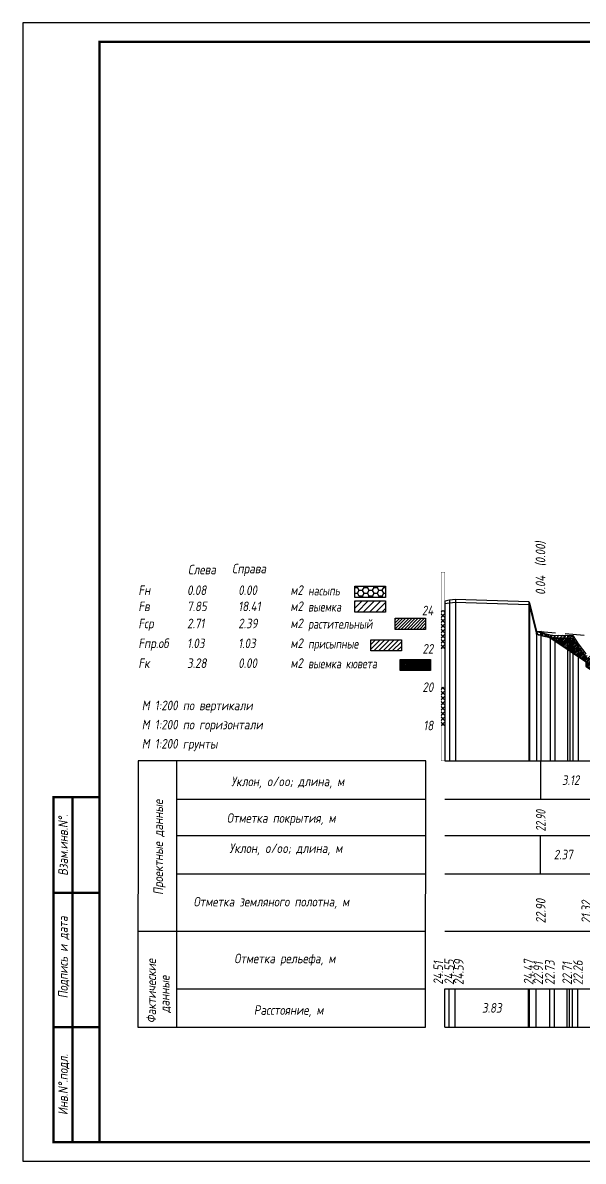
# Model space of a CAD drawing. Extents: x -717 to 1451, y -133302 to 233.
# Drawn here: x -30.1 to 116.1, y -106593.4 to -106296.4 of the extents above; entities that cross this region are included whole.
import ezdxf
from ezdxf.enums import TextEntityAlignment as Align

# ---------------------------------------------------------------- set-up
doc = ezdxf.new("R2010")
doc.units = 0
doc.linetypes.add('штриховая', pattern=[0.75, 0.5, -0.25])
for name, color, linetype in [('Зарамочное оформление', 7, 'Continuous'), ('Интерполированный поперечник', 2, 'Continuous'), ('Код_510', 7, 'Continuous'), ('Код_514', 1, 'Continuous'), ('Код_516', 1, 'Continuous'), ('Контур_0', 7, 'Continuous'), ('Контур_508', 7, 'Continuous'), ('Контур_512', 7, 'Continuous'), ('Контур_513', 7, 'Continuous'), ('Контур_818', 7, 'Continuous'), ('Красный поперечник', 1, 'Continuous'), ('Линейка абсолютных высот', 7, 'Continuous'), ('Объем выемки', 7, 'Continuous'), ('Объем кюветов', 7, 'Continuous'), ('Объем насыпи', 7, 'Continuous'), ('Объем присыпных обочин', 7, 'Continuous'), ('Объем срезки растительного слоя', 7, 'Continuous'), ('Объём_2650', 7, 'Continuous'), ('Объём_2663', 7, 'Continuous'), ('Рабочие отметки', 7, 'Continuous'), ('Рабочие отметки доп.', 7, 'Continuous'), ('Таблица', 7, 'Continuous'), ('Уклоны проезжей части', 7, 'Continuous'), ('Черный поперечник', 3, 'Continuous')]:
    doc.layers.add(name, color=color, linetype=linetype)
for name, color, linetype, true_color in [('Контур_2570', 7, 'Continuous', 0x80ff00), ('Контур_2741', 4, 'Continuous', 0x00ffff), ('Контур_2742', 4, 'Continuous', 0x00ffff), ('Контур_2743', 4, 'Continuous', 0x00ffff), ('Контур_2744', 7, 'Continuous', 0xa4ffff), ('Контур_2750', 4, 'Continuous', 0x00ffff), ('Контур_2751', 4, 'Continuous', 0x00ffff), ('Контур_2752', 4, 'Continuous', 0x00ffff), ('Контур_707', 4, 'Continuous', 0x00ffff), ('Объём_2563', 7, 'Continuous', 0xff8000), ('Объём_2570', 7, 'Continuous', 0x80ff00), ('Объём_2600', 7, 'Continuous', 0x808000), ('Объём_2620', 2, 'Continuous', 0xffff00)]:
    doc.layers.add(name, color=color, linetype=linetype, true_color=true_color)
doc.styles.add('М', font='romand.shx', dxfattribs={"width": 0.8, "oblique": 10, "height": 2.5})
pattern_1 = [(45.0000013, (0, 0), (-0.6735192404, 0.673519211), []), (135.0000003, (0, 0), (-0.673519222, -0.67351923), [])]

# ---------------------------------------------------------------- blocks, each defined once
blk = doc.blocks.new('условные обозначения')
at = {"layer": 'Объём_2563'}
h = blk.add_hatch(dxfattribs=at)
h.set_pattern_fill('ANSI31', color=256, scale=0.3)
h.set_pattern_definition([(45, (-34.5, -100.5), (-0.673519, 0.673519), [])])
h.paths.add_polyline_path([(18.26, 7.53), (27.08, 7.53), (27.08, 4.62), (18.26, 4.62)])
at = {"layer": 'Объём_2570'}
h = blk.add_hatch(dxfattribs=at)
h.set_pattern_fill('ANSI31', color=3, scale=0.2)
h.set_pattern_definition([(45, (-32.9034, -100.5), (-0.4490128, 0.4490128), [])])
h.paths.add_polyline_path([(25.29, 13.16), (34.12, 13.16), (34.12, 10.25), (25.29, 10.25)])
at = {"layer": 'Объём_2600'}
h = blk.add_hatch(dxfattribs=at)
h.set_pattern_fill('ANSI31', color=6, scale=0.4)
h.set_pattern_definition([(45, (-34.5, -100.5), (-0.898026, 0.898026), [])])
h.paths.add_polyline_path([(13.63, 17.67), (22.46, 17.67), (22.46, 14.76), (13.63, 14.76)])
at = {"layer": 'Объём_2620'}
h = blk.add_hatch(dxfattribs=at)
h.set_pattern_fill('ANSI31', color=2, scale=0.1)
h.set_pattern_definition([(45, (-33.755, -100.5), (-0.2245064, 0.2245064), [])])
h.paths.add_polyline_path([(26.75, 2.41), (35.57, 2.41), (35.57, -0.5), (26.75, -0.5)])
at = {"layer": 'Объём_2650'}
h = blk.add_hatch(dxfattribs=at)
h.set_pattern_fill('HONEY', color=5, scale=0.3)
h.set_pattern_definition([(0, (-34.5, -100.5), (1.42875, 0.824889), [0.9525, -1.905]), (120, (-34.5, -100.5), (-1.42875, 0.824889), [0.9525, -1.905]), (60, (-34.5, -100.5), (3e-09, 1.6497784), [-1.905, 0.9525])])
h.paths.add_polyline_path([(13.63, 21.49), (22.46, 21.49), (22.46, 18.58), (13.63, 18.58)])
at = {"layer": 'Объём_2563'}
blk.add_lwpolyline([(18.26, 7.53), (27.08, 7.53), (27.08, 4.62), (18.26, 4.62)], close=True, dxfattribs=at)
at = {"layer": 'Объём_2620', "color": 2}
blk.add_lwpolyline([(26.75, 2.41), (35.57, 2.41), (35.57, -0.5), (26.75, -0.5)], close=True, dxfattribs=at)
at = {"layer": 'Объём_2650', "color": 5}
blk.add_lwpolyline([(13.63, 21.49), (22.46, 21.49), (22.46, 18.58), (13.63, 18.58)], close=True, dxfattribs=at)
at = {"layer": 'Объём_2650', "color": 6}
blk.add_lwpolyline([(13.63, 17.67), (22.46, 17.67), (22.46, 14.76), (13.63, 14.76)], close=True, dxfattribs=at)
at = {"layer": 'Объём_2650', "color": 3}
blk.add_lwpolyline([(25.29, 13.16), (34.12, 13.16), (34.12, 10.25), (25.29, 10.25)], close=True, dxfattribs=at)
at = {"layer": 'Объем насыпи', "color": 1, "style": 'М', "oblique": 10, "width": 0.8}
for s, p in [('насыпь', (0.09, 19.09)), ('выемка', (0.09, 14.89)), ('растительный', (0.09, 10.42)), ('присыпные', (0.09, 5.24)), ('выемка кювета', (0.09, 0.06))]:
    blk.add_text(s, height=2.5, dxfattribs=at).set_placement(p)

msp = doc.modelspace()

# ---------------------------------------------------------------- hatches: boundary and pattern name
at = {"layer": 'Линейка абсолютных высот'}
h = msp.add_hatch(dxfattribs=at)
h.set_pattern_fill('ANSI37', scale=0.3, style=0)
h.set_pattern_definition(pattern_1)
h.paths.add_polyline_path([(80, -106459.751), (80, -106449.751), (79, -106449.751), (79, -106459.751)])
h = msp.add_hatch(dxfattribs=at)
h.set_pattern_fill('ANSI37', scale=0.3, style=0)
h.set_pattern_definition(pattern_1)
h.paths.add_polyline_path([(80, -106479.751), (80, -106469.751), (79, -106469.751), (79, -106479.751)])
at = {"layer": 'Объём_2570'}
h = msp.add_hatch(dxfattribs=at)
h.set_pattern_fill('ANSI31', color=256, scale=0.2)
h.paths.add_polyline_path([(195.244, -106452.653), (184.903, -106452.745), (173.267, -106452.809), (167.427, -106453.112), (142.76, -106453.51), (142.26, -106452.76), (141.876, -106452.83), (140.194, -106453.094), (138.77, -106453.437), (134.79, -106453.704), (133.68, -106453.71), (132.65, -106453.84), (132.493, -106453.786), (131.054, -106454.576), (129.076, -106455.048), (125.388, -106457.262), (123.931, -106458.365), (122.328, -106459.214), (120.225, -106461.737), (119.831, -106462.281), (117.5, -106462.283), (117.189, -106462.3), (116.766, -106461.796), (114.754, -106459.212), (113.342, -106457.014), (112.569, -106456.987), (111.94, -106456.93), (108.639, -106456.999), (107.428, -106456.833), (105, -106456.237), (105, -106455.487), (107.428, -106456.083), (108.639, -106456.249), (111.94, -106456.18), (112.569, -106456.237), (113.342, -106456.264), (114.754, -106458.462), (116.766, -106461.046), (117.189, -106461.55), (117.5, -106461.533), (119.831, -106461.531), (120.225, -106460.987), (122.328, -106458.464), (123.931, -106457.615), (125.388, -106456.512), (129.076, -106454.298), (131.054, -106453.826), (132.493, -106453.036), (132.65, -106453.09), (133.68, -106452.96), (134.79, -106452.954), (138.77, -106452.687), (140.194, -106452.344), (141.876, -106452.08), (142.26, -106452.01), (142.76, -106452.76), (167.427, -106452.362), (173.267, -106452.059), (184.903, -106451.995), (195.244, -106451.903)])
at = {"layer": 'Объём_2600'}
h = msp.add_hatch(dxfattribs=at)
h.set_pattern_fill('HONEY', color=5, scale=0.3)
h.paths.add_polyline_path([(103.866, -106455.174), (105, -106455.266), (107.305, -106456.803), (103.893, -106455.965), (103.866, -106455.851)])
at = {"layer": 'Объём_2620'}
h = msp.add_hatch(dxfattribs=at)
h.set_pattern_fill('ANSI31', color=2, scale=0.1)
h.paths.add_polyline_path([(124.357, -106463.171), (124.357, -106464.373), (120.607, -106466.873), (116.857, -106464.373), (116.857, -106463.171), (107.305, -106456.803), (107.428, -106456.833), (108.639, -106456.999), (111.94, -106456.93), (112.569, -106456.987), (113.342, -106457.014), (114.754, -106459.212), (116.766, -106461.796), (117.189, -106462.3), (117.5, -106462.283), (119.831, -106462.281), (120.225, -106461.737), (122.328, -106459.214), (123.931, -106458.365), (125.388, -106457.262), (125.898, -106456.956), (132.838, -106457.517)])

# ---------------------------------------------------------------- linework, layer by layer
at = {"layer": 'Интерполированный поперечник', "linetype": 'штриховая', "ltscale": 10, "flags": 128}
msp.add_lwpolyline([(103.866, -106455.174), (299.874, -106471.021)], dxfattribs=at)
at = {"layer": 'Код_510'}
for p, q in [((79.946, -106558.421), (79.946, -106548.421)), ((81.125, -106558.421), (81.125, -106548.421)), ((82.673, -106558.421), (82.673, -106548.421)), ((101.828, -106558.421), (101.828, -106548.421)), ((102.048, -106558.421), (102.048, -106548.421)), ((103.839, -106558.421), (103.839, -106548.421)), ((107.374, -106558.421), (107.374, -106548.421)), ((108.584, -106558.421), (108.584, -106548.421)), ((111.886, -106558.421), (111.886, -106548.421)), ((112.514, -106558.421), (112.514, -106548.421)), ((113.288, -106558.421), (113.288, -106548.421)), ((114.699, -106558.421), (114.699, -106548.421))]:
    msp.add_line(p, q, dxfattribs=at)
at = {"layer": 'Код_514'}
msp.add_line((105, -106499), (105, -106489), dxfattribs=at)
at = {"layer": 'Код_516'}
msp.add_line((104.946, -106518.421), (104.946, -106508.421), dxfattribs=at)
at = {"layer": 'Контур_0', "flags": 128}
msp.add_lwpolyline([(120.607, -106465.671), (105, -106455.266), (105, -106455.266), (105, -106455.266), (105, -106455.266), (105, -106455.266), (105, -106455.266), (105, -106455.266), (105, -106455.266), (105, -106455.266), (105, -106455.266), (105, -106455.266), (105, -106455.266), (105, -106455.266)], dxfattribs=at)
at = {"layer": 'Контур_2570', "flags": 128}
msp.add_lwpolyline([(80, -106447.958), (81.179, -106447.756), (82.728, -106447.535), (101.883, -106448.161), (102.103, -106448.487), (103.893, -106455.965), (107.428, -106456.833), (108.639, -106456.999), (111.94, -106456.93), (112.569, -106456.987), (113.342, -106457.014), (114.754, -106459.212), (116.766, -106461.796)], dxfattribs=at)
at = {"layer": 'Контур_2741', "flags": 128}
msp.add_lwpolyline([(105, -106455.266), (105, -106455.266)], dxfattribs=at)
at = {"layer": 'Контур_2742', "flags": 128}
msp.add_lwpolyline([(105, -106455.266), (105, -106455.266)], dxfattribs=at)
at = {"layer": 'Контур_2743', "flags": 128}
msp.add_lwpolyline([(105, -106455.266), (105, -106455.266)], dxfattribs=at)
at = {"layer": 'Контур_2744', "flags": 128}
msp.add_lwpolyline([(105, -106455.266), (105, -106455.266)], dxfattribs=at)
msp.add_lwpolyline([(105, -106455.266), (105, -106455.266)], dxfattribs=at)
msp.add_lwpolyline([(105, -106455.266), (105, -106455.266)], dxfattribs=at)
msp.add_lwpolyline([(105, -106455.266), (105, -106455.266)], dxfattribs=at)
msp.add_lwpolyline([(105, -106455.266), (105, -106455.266)], dxfattribs=at)
msp.add_lwpolyline([(105, -106455.266), (105, -106455.266)], dxfattribs=at)
at = {"layer": 'Контур_2750', "flags": 128}
msp.add_lwpolyline([(105, -106455.266), (105, -106455.266)], dxfattribs=at)
at = {"layer": 'Контур_2751', "flags": 128}
msp.add_lwpolyline([(105, -106455.266), (105, -106455.266)], dxfattribs=at)
at = {"layer": 'Контур_2752', "flags": 128}
msp.add_lwpolyline([(105, -106455.266), (105, -106455.266)], dxfattribs=at)
at = {"layer": 'Контур_508', "flags": 128}
msp.add_lwpolyline([(105, -106455.266), (116.857, -106463.171), (116.857, -106464.373), (120.607, -106466.873), (124.357, -106464.373), (124.357, -106463.171), (133.746, -106456.911), (195.244, -106455.066), (256.741, -106456.911), (274.874, -106469)], dxfattribs=at)
at = {"layer": 'Контур_512', "flags": 128}
msp.add_lwpolyline([(105, -106455.266), (116.857, -106463.171), (116.857, -106464.373), (120.607, -106466.873), (124.357, -106464.373), (124.357, -106463.171), (133.746, -106456.911), (195.244, -106455.066), (256.741, -106456.911), (274.874, -106469)], dxfattribs=at)
at = {"layer": 'Контур_513', "flags": 128}
msp.add_lwpolyline([(105, -106455.266), (116.857, -106463.171), (116.857, -106464.373), (120.607, -106466.873), (124.357, -106464.373), (124.357, -106463.171), (133.746, -106456.911), (195.244, -106455.066), (256.741, -106456.911), (274.874, -106469)], dxfattribs=at)
at = {"layer": 'Контур_707', "flags": 128}
msp.add_lwpolyline([(120.607, -106465.671), (105, -106455.266)], dxfattribs=at)
at = {"layer": 'Контур_818', "flags": 128}
msp.add_lwpolyline([(105, -106456.237), (107.428, -106456.833), (108.639, -106456.999), (111.94, -106456.93), (112.569, -106456.987), (113.342, -106457.014), (114.754, -106459.212), (116.766, -106461.796)], dxfattribs=at)
at = {"layer": 'Красный поперечник'}
for q in [(105, -106489), (120.607, -106465.671)]:
    msp.add_line((105, -106455.266), q, dxfattribs=at)
at = {"layer": 'Линейка абсолютных высот', "color": 7, "const_width": 0.1, "flags": 128}
for points in [[(80, -106449.751), (80, -106439.751), (79, -106439.751), (79, -106449.751), (80, -106449.751)], [(80, -106459.751), (80, -106449.751), (79, -106449.751), (79, -106459.751), (80, -106459.751)], [(80, -106469.751), (80, -106459.751), (79, -106459.751), (79, -106469.751), (80, -106469.751)], [(80, -106479.751), (80, -106469.751), (79, -106469.751), (79, -106479.751), (80, -106479.751)], [(80, -106489), (80, -106479.751), (79, -106479.751), (79, -106489), (80, -106489)]]:
    msp.add_lwpolyline(points, dxfattribs=at)
at = {"layer": 'Объём_2570', "flags": 128}
msp.add_lwpolyline([(116.766, -106461.796), (114.754, -106459.212), (113.342, -106457.014), (112.569, -106456.987), (111.94, -106456.93), (108.639, -106456.999), (107.428, -106456.833), (105, -106456.237), (105, -106455.487), (107.428, -106456.083), (108.639, -106456.249), (111.94, -106456.18), (112.569, -106456.237), (113.342, -106456.264), (114.754, -106458.462), (116.766, -106461.046)], dxfattribs=at)
at = {"layer": 'Объём_2600', "color": 5, "flags": 128}
msp.add_lwpolyline([(103.866, -106455.174), (105, -106455.266), (107.305, -106456.803), (103.893, -106455.965), (103.866, -106455.851), (103.866, -106455.174), (103.866, -106455.174)], dxfattribs=at)
at = {"layer": 'Объём_2620', "flags": 128}
msp.add_lwpolyline([(124.357, -106463.171), (124.357, -106464.373), (120.607, -106466.873), (116.857, -106464.373), (116.857, -106463.171), (107.305, -106456.803), (107.428, -106456.833), (108.639, -106456.999), (111.94, -106456.93), (112.569, -106456.987), (113.342, -106457.014), (114.754, -106459.212), (116.766, -106461.796), (117.189, -106462.3), (117.5, -106462.283), (119.831, -106462.281), (120.225, -106461.737), (122.328, -106459.214), (123.931, -106458.365), (125.388, -106457.262), (125.898, -106456.956), (132.838, -106457.517), (124.357, -106463.171), (124.357, -106463.171)], dxfattribs=at)
at = {"layer": 'Объём_2663', "flags": 128}
msp.add_lwpolyline([(132.838, -106457.517), (120.607, -106465.671), (105, -106455.266)], dxfattribs=at)
at = {"layer": 'Таблица'}
for p, q in [((80, -106489), (299.874, -106489)), ((80, -106499), (299.874, -106499)), ((80, -106508.421), (299.874, -106508.421)), ((79.946, -106518.421), (299.82, -106518.421)), ((79.946, -106533.421), (299.82, -106533.421)), ((79.946, -106548.421), (299.82, -106548.421)), ((79.946, -106558.421), (299.82, -106558.421))]:
    msp.add_line(p, q, dxfattribs=at)
at = {"layer": 'Таблица', "linetype": 'Continuous', "flags": 128}
for points in [[(0, -106489), (-0.054, -106558.421)], [(75, -106489), (0, -106489)], [(10, -106489), (10, -106558.421)], [(74.946, -106558.421), (75, -106489)], [(10, -106499), (75, -106499)], [(10, -106508.421), (75, -106508.421)], [(9.946, -106518.421), (74.946, -106518.421)], [(-0.054, -106533.421), (74.946, -106533.421)], [(9.946, -106548.421), (74.946, -106548.421)], [(-0.054, -106558.421), (74.946, -106558.421)]]:
    msp.add_lwpolyline(points, dxfattribs=at)
at = {"layer": 'Черный поперечник', "color": 7}
for p, q in [((80, -106447.208), (80, -106489)), ((81.179, -106447.006), (81.179, -106489)), ((82.728, -106446.785), (82.728, -106489)), ((101.883, -106447.411), (101.883, -106489)), ((102.103, -106447.737), (102.103, -106489)), ((103.893, -106455.215), (103.893, -106489)), ((107.428, -106456.083), (107.428, -106489)), ((108.639, -106456.249), (108.639, -106489)), ((111.94, -106456.18), (111.94, -106489)), ((112.569, -106456.237), (112.569, -106489)), ((113.342, -106456.264), (113.342, -106489)), ((114.754, -106458.462), (114.754, -106489))]:
    msp.add_line(p, q, dxfattribs=at)
at = {"layer": 'Черный поперечник', "flags": 128}
msp.add_lwpolyline([(80, -106447.208), (81.179, -106447.006), (82.728, -106446.785), (101.883, -106447.411), (102.103, -106447.737), (103.893, -106455.215), (107.428, -106456.083), (108.639, -106456.249), (111.94, -106456.18), (112.569, -106456.237), (113.342, -106456.264), (114.754, -106458.462), (116.766, -106461.046)], dxfattribs=at)

# ---------------------------------------------------------------- block references
at = {"layer": 'Объём_2570', "xscale": 0.9}
msp.add_blockref('условные обозначения', (44.274, -106464.911), dxfattribs=at)

# ---------------------------------------------------------------- texts
at = {"style": 'М', "oblique": 10, "width": 0.8}
msp.add_text('М 1:200 грунты', height=2.5, dxfattribs=at).set_placement((0.973, -106485.769))
at = {"layer": 'Код_510', "style": 'М', "oblique": 10, "width": 0.8}
for s, p in [('24.51', (78.272, -106547.373)), ('24.55', (81.125, -106547.421)), ('24.59', (83.625, -106547.421)), ('24.47', (101.828, -106547.421)), ('22.91', (104.328, -106547.421)), ('22.73', (107.374, -106547.421)), ('22.71', (111.886, -106547.421)), ('22.26', (114.699, -106547.421))]:
    msp.add_text(s, height=2.5, rotation=90, dxfattribs=at).set_placement(p, align=Align.MIDDLE_LEFT)
msp.add_text('3.83', height=2.5, dxfattribs=at).set_placement((92.251, -106553.421), align=Align.MIDDLE_CENTER)
at = {"layer": 'Код_514', "style": 'М', "oblique": 10, "width": 0.8}
msp.add_text('3.12', height=2.5, dxfattribs=at).set_placement((112.804, -106494), align=Align.MIDDLE_CENTER)
at = {"layer": 'Код_514', "style": 'М', "oblique": 10, "width": 0.7}
msp.add_text('22.90', height=2.5, rotation=90, dxfattribs=at).set_placement((105, -106507.382), align=Align.MIDDLE_LEFT)
at = {"layer": 'Код_516', "style": 'М', "oblique": 10, "width": 0.8}
msp.add_text('2.37', height=2.5, dxfattribs=at).set_placement((110.874, -106513.421), align=Align.MIDDLE_CENTER)
for s, p in [('22.90', (105, -106531.371)), ('21.32', (116.857, -106531.371))]:
    msp.add_text(s, height=2.5, rotation=90, dxfattribs=at).set_placement(p, align=Align.MIDDLE_LEFT)
at = {"layer": 'Линейка абсолютных высот', "style": 'М', "oblique": 10, "width": 0.8}
for s, p in [('24', (77, -106449.751)), ('22', (77, -106459.751)), ('20', (77, -106469.751)), ('18', (77, -106479.751))]:
    msp.add_text(s, height=2.5, dxfattribs=at).set_placement(p, align=Align.MIDDLE_RIGHT)
at = {"layer": 'Объем выемки', "style": 'М', "oblique": 10, "width": 0.8}
for s, p in [('Fв', (0.085, -106449.916)), ('7.85', (12.785, -106449.916)), ('18.41', (26.126, -106449.916)), ('м2', (39.731, -106449.883))]:
    msp.add_text(s, height=2.5, dxfattribs=at).set_placement(p)
at = {"layer": 'Объем кюветов', "style": 'М', "oblique": 10, "width": 0.8}
for s, p in [('Fк', (0.085, -106464.741)), ('3.28', (12.785, -106464.741)), ('0.00', (26.126, -106464.741)), ('м2', (39.731, -106464.708))]:
    msp.add_text(s, height=2.5, dxfattribs=at).set_placement(p)
at = {"layer": 'Объем насыпи', "style": 'М', "oblique": 10, "width": 0.8}
for s, p in [('Слева', (13.029, -106440.331)), ('Справа', (24.522, -106440.064)), ('Fн', (0.085, -106445.712)), ('0.08', (12.785, -106445.712)), ('0.00', (26.126, -106445.712)), ('м2', (39.731, -106445.678))]:
    msp.add_text(s, height=2.5, dxfattribs=at).set_placement(p)
at = {"layer": 'Объем присыпных обочин', "style": 'М', "oblique": 10, "width": 0.8}
for s, p in [('Fпр.об', (0.085, -106459.563)), ('1.03', (12.785, -106459.563)), ('1.03', (26.126, -106459.563)), ('м2', (39.731, -106459.529))]:
    msp.add_text(s, height=2.5, dxfattribs=at).set_placement(p)
at = {"layer": 'Объем срезки растительного слоя', "style": 'М', "oblique": 10, "width": 0.8}
for s, p in [('Fср', (0.085, -106454.384)), ('2.71', (12.785, -106454.384)), ('2.39', (26.126, -106454.384)), ('м2', (39.731, -106454.351))]:
    msp.add_text(s, height=2.5, dxfattribs=at).set_placement(p)
at = {"layer": 'Рабочие отметки', "color": 1, "style": 'М', "oblique": 10, "width": 0.8}
msp.add_text('0.04', height=2.5, rotation=90, dxfattribs=at).set_placement((104.922, -106445.697), align=Align.MIDDLE_LEFT)
at = {"layer": 'Рабочие отметки доп.', "color": 1, "style": 'М', "oblique": 10, "width": 0.8}
msp.add_text('(0.00)', height=2.5, rotation=90, dxfattribs=at).set_placement((104.922, -106438.197), align=Align.MIDDLE_LEFT)
at = {"layer": 'Таблица', "style": 'М', "oblique": 10, "width": 0.8}
for s, p in [('М 1:200 по вертикали', (0.973, -106475.769)), ('М 1:200 по горизонтали', (0.973, -106480.769)), ('Уклон, o/oo; длина, м', (24.315, -106495.584)), ('Отметка покрытия, м', (23.148, -106505.139)), ('Уклон, o/oo; длина, м', (23.824, -106513.017)), ('Отметка земляного полотна, м', (14.462, -106526.965)), ('Отметка рельефа, м', (25.077, -106541.777)), ('Расстояние, м', (30.202, -106555.23))]:
    msp.add_text(s, height=2.5, dxfattribs=at).set_placement(p)
for s, p in [('Проектные данные ', (6.519, -106523.949)), ('Фактические ', (4.698, -106557.403)), ('данные', (8.204, -106554.698))]:
    msp.add_text(s, height=2.5, rotation=90, dxfattribs=at).set_placement(p)
at = {"layer": 'Уклоны проезжей части', "color": 1, "style": 'М', "oblique": 10, "width": 0.8}
msp.add_text('1:1.5', height=2.5, rotation=326.30994, dxfattribs=at).set_placement((110.901, -106459.86), align=Align.BOTTOM_CENTER)

# ---------------------------------------------------------------- wipeouts: each hides what was drawn before it
msp.add_wipeout([(-10.054, -106498.421), (-22.054, -106498.421), (-22.054, -106588.421), (-10.054, -106588.421)]).dxf.layer = 'Зарамочное оформление'

# ---------------------------------------------------------------- next in the draw order: linework, layer by layer
at = {"flags": 128}
msp.add_lwpolyline([(-30.054, -106593.421), (389.946, -106593.421), (389.946, -106296.421), (-30.054, -106296.421)], close=True, dxfattribs=at)
at = {"const_width": 0.6, "flags": 128}
msp.add_lwpolyline([(-10.054, -106588.421), (384.946, -106588.421), (384.946, -106301.421), (-10.054, -106301.421)], close=True, dxfattribs=at)
at = {"layer": 'Зарамочное оформление', "linetype": 'Continuous', "lineweight": -3, "const_width": 0.6, "flags": 128}
for points in [[(-10.054, -106588.421), (-22.054, -106588.421), (-22.054, -106498.421), (-10.054, -106498.421)], [(-17.054, -106588.421), (-17.054, -106498.421)], [(-22.054, -106523.421), (-10.054, -106523.421)], [(-22.054, -106558.421), (-10.054, -106558.421)]]:
    msp.add_lwpolyline(points, dxfattribs=at)

# ---------------------------------------------------------------- next in the draw order: texts
at = {"layer": 'Зарамочное оформление', "lineweight": 15, "style": 'М', "oblique": 10, "width": 0.8}
for s, p in [('Взам.инв.N%%d.', (-19.554, -106510.921)), ('Подпись и дата', (-19.572, -106540.227)), ('Инв.N%%d.подл.', (-19.554, -106573.421))]:
    msp.add_text(s, height=2.5, rotation=90, dxfattribs=at).set_placement(p, align=Align.MIDDLE_CENTER)

doc.saveas('drawing.dxf')
